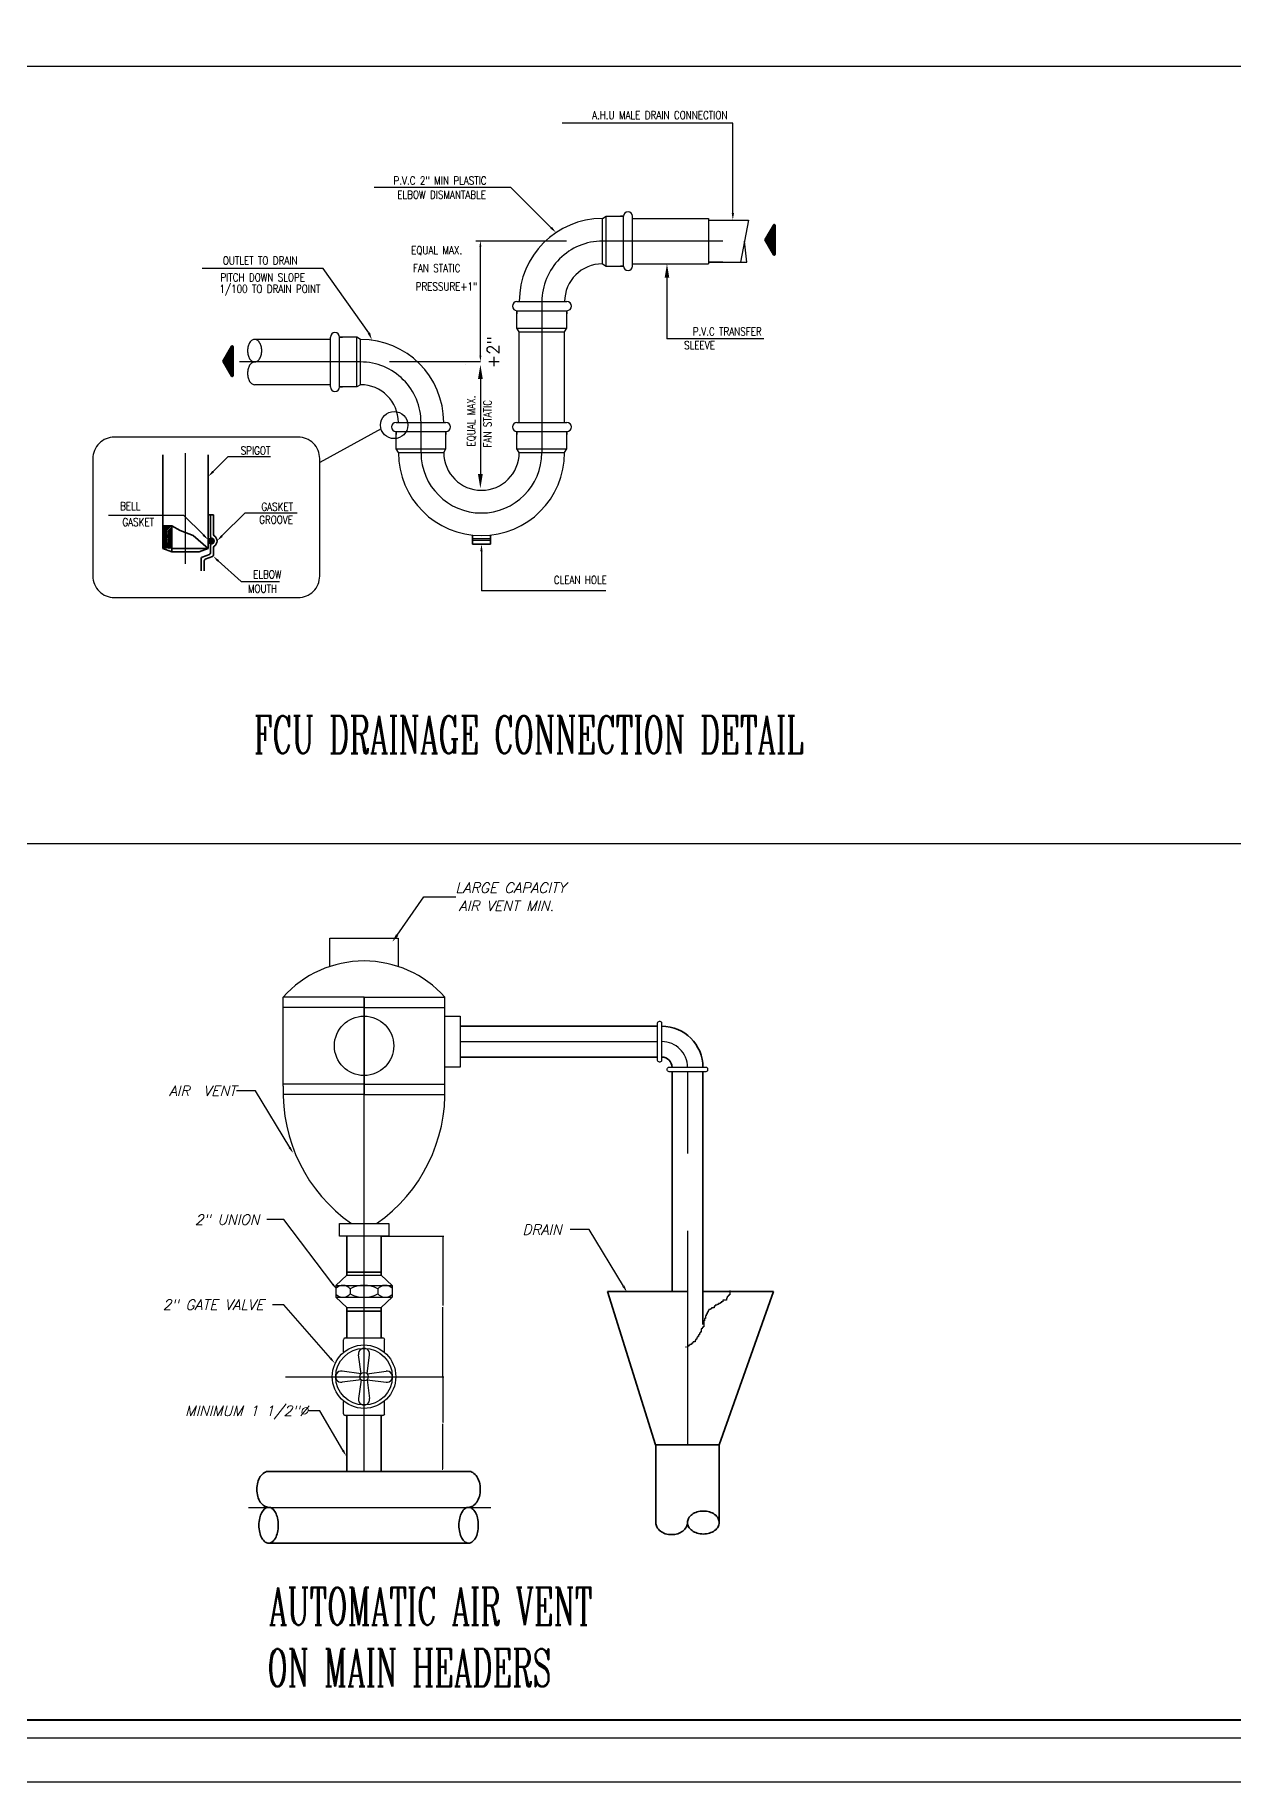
# Model space of a CAD drawing. Extents: x -730 to 2784, y 160 to 852.
# Drawn here: x -716.99 to -704.08, y 160.18 to 179.02 of the extents above; entities that cross this region are included whole.
import ezdxf
from ezdxf.enums import TextEntityAlignment as Align

# ---------------------------------------------------------------- set-up
doc = ezdxf.new("R2010")
doc.units = 0
doc.header["$MEASUREMENT"] = 0
doc.header["$PDMODE"] = 34
doc.header["$PDSIZE"] = 0.4
doc.linetypes.add('CENTER', pattern=[50.8, 31.75, -6.35, 6.35, -6.35])
for name, color, linetype, lineweight in [('2', 2, 'Continuous', 25), ('3', 3, 'Continuous', 25), ('5', 5, 'Continuous', 35)]:
    doc.layers.add(name, color=color, linetype=linetype, lineweight=lineweight)
for name, color, linetype in [('CENTER', 1, 'CENTER'), ('CYAN', 4, 'Continuous'), ('fram', 252, 'Continuous'), ('M_HV_TABLE', 140, 'Continuous'), ('M_HV_TEXT', 7, 'Continuous'), ('Text', 42, 'Continuous'), ('TOWER-CONNECTION', 4, 'Continuous'), ('WALL', 4, 'Continuous')]:
    doc.layers.add(name, color=color, linetype=linetype)
doc.styles.add('MOST', font='romanc.shx')
doc.styles.add('ROMANC', font='italict.shx')
doc.styles.add('ROMANT', font='romanc.shx')
doc.styles.get("Standard").update_dxf_attribs({"font": 'TIMES.TTF'})

# ---------------------------------------------------------------- blocks, each defined once
blk = doc.blocks.new('*X329')
at = {"color": 0}
for p, q in [((-88.65, 29), (-86.8, 29)), ((-88.57, 29.12), (-86.8, 29.12)), ((-88.5, 29.25), (-86.8, 29.25)), ((-88.43, 29.38), (-86.8, 29.38)), ((-88.36, 29.5), (-86.8, 29.5)), ((-88.29, 29.62), (-86.8, 29.62)), ((-88.21, 29.75), (-86.8, 29.75)), ((-88.14, 29.88), (-86.8, 29.88)), ((-88.07, 30), (-86.8, 30)), ((-88, 30.12), (-86.8, 30.12)), ((-87.92, 30.25), (-86.8, 30.25)), ((-87.85, 30.38), (-86.8, 30.38)), ((-87.78, 30.5), (-86.8, 30.5)), ((-87.71, 30.62), (-86.8, 30.62)), ((-87.64, 30.75), (-86.8, 30.75)), ((-87.56, 30.88), (-86.8, 30.88)), ((-87.49, 31), (-86.8, 31)), ((-87.42, 31.12), (-86.8, 31.12)), ((-87.35, 31.25), (-86.85, 31.25)), ((-87.17, 31.38), (-87.02, 31.38)), ((-90.16, 26.38), (-86.8, 26.38)), ((-90.16, 26.25), (-86.8, 26.25)), ((-90.09, 26.5), (-86.8, 26.5)), ((-90.09, 26.12), (-86.8, 26.12)), ((-90.02, 26.62), (-86.8, 26.62)), ((-90.02, 26), (-86.8, 26)), ((-89.95, 26.75), (-86.8, 26.75)), ((-89.95, 25.88), (-86.8, 25.88)), ((-89.87, 26.88), (-86.8, 26.88)), ((-89.87, 25.75), (-86.8, 25.75)), ((-89.8, 27), (-86.8, 27)), ((-89.8, 25.62), (-86.8, 25.62)), ((-89.73, 27.12), (-86.8, 27.12)), ((-89.73, 25.5), (-86.8, 25.5)), ((-89.66, 27.25), (-86.8, 27.25)), ((-89.66, 25.38), (-86.8, 25.38)), ((-89.58, 27.38), (-86.8, 27.38)), ((-89.58, 25.25), (-86.8, 25.25)), ((-89.51, 27.5), (-86.8, 27.5)), ((-89.51, 25.12), (-86.8, 25.12)), ((-89.44, 27.62), (-86.8, 27.62)), ((-89.44, 25), (-86.8, 25)), ((-89.37, 27.75), (-86.8, 27.75)), ((-89.37, 24.88), (-86.8, 24.88)), ((-89.3, 27.88), (-86.8, 27.88)), ((-89.3, 24.75), (-86.8, 24.75)), ((-89.22, 28), (-86.8, 28)), ((-89.22, 24.62), (-86.8, 24.62)), ((-89.15, 28.12), (-86.8, 28.12)), ((-89.15, 24.5), (-86.8, 24.5)), ((-89.08, 28.25), (-86.8, 28.25)), ((-89.08, 24.38), (-86.8, 24.38)), ((-89.01, 28.38), (-86.8, 28.38)), ((-89.01, 24.25), (-86.8, 24.25)), ((-88.94, 24.12), (-86.8, 24.12)), ((-88.93, 28.5), (-86.8, 28.5)), ((-88.86, 28.62), (-86.8, 28.62)), ((-88.86, 24), (-86.8, 24)), ((-88.79, 28.75), (-86.8, 28.75)), ((-88.79, 23.88), (-86.8, 23.88)), ((-88.72, 28.88), (-86.8, 28.88)), ((-88.72, 23.75), (-86.8, 23.75)), ((-88.65, 23.62), (-86.8, 23.62)), ((-88.57, 23.5), (-86.8, 23.5)), ((-88.5, 23.38), (-86.8, 23.38)), ((-88.43, 23.25), (-86.8, 23.25)), ((-88.36, 23.12), (-86.8, 23.12)), ((-88.29, 23), (-86.8, 23)), ((-88.21, 22.88), (-86.8, 22.88)), ((-88.14, 22.75), (-86.8, 22.75)), ((-88.07, 22.62), (-86.8, 22.62)), ((-88, 22.5), (-86.8, 22.5)), ((-87.92, 22.38), (-86.8, 22.38)), ((-87.85, 22.25), (-86.8, 22.25)), ((-87.78, 22.12), (-86.8, 22.12)), ((-87.71, 22), (-86.8, 22)), ((-87.64, 21.88), (-86.8, 21.88)), ((-87.56, 21.75), (-86.8, 21.75)), ((-87.49, 21.62), (-86.8, 21.62)), ((-87.42, 21.5), (-86.8, 21.5)), ((-87.35, 21.38), (-86.85, 21.38)), ((-87.17, 21.25), (-87.02, 21.25))]:
    blk.add_line(p, q, dxfattribs=at)
blk = doc.blocks.new('*X331')
at = {"color": 0}
for p, q in [((402.46, 305.94), (405.23, 308.71)), ((402.46, 306.47), (404.7, 308.71)), ((402.46, 307), (404.17, 308.71)), ((402.46, 307.53), (403.64, 308.71)), ((402.46, 308.06), (403.11, 308.71)), ((402.46, 308.59), (402.58, 308.71)), ((402.46, 305.41), (405.46, 308.41)), ((402.46, 304.88), (405.46, 307.88)), ((402.46, 304.35), (405.46, 307.35)), ((402.46, 303.82), (405.46, 306.82)), ((402.46, 303.29), (405.46, 306.29)), ((402.46, 302.76), (405.46, 305.76)), ((402.46, 302.23), (405.46, 305.23)), ((402.46, 301.7), (405.46, 304.7)), ((402.56, 301.26), (405.46, 304.17)), ((403.09, 301.26), (405.46, 303.64)), ((403.62, 301.26), (405.46, 303.11)), ((404.15, 301.26), (405.46, 302.58)), ((404.68, 301.26), (405.46, 302.05)), ((405.21, 301.26), (405.46, 301.51))]:
    blk.add_line(p, q, dxfattribs=at)
blk = doc.blocks.new('*X330')
at = {"color": 0}
for p, q in [((418.63, 303.72), (419.56, 304.66)), ((418.64, 303.56), (419.73, 304.64)), ((418.65, 303.92), (419.36, 304.64)), ((418.68, 303.42), (419.87, 304.61)), ((418.73, 303.29), (419.99, 304.56)), ((418.77, 304.22), (419.06, 304.51)), ((418.8, 303.18), (420.1, 304.49)), ((418.87, 303.08), (420.2, 304.41)), ((418.96, 303), (420.29, 304.32)), ((419.07, 302.92), (420.36, 304.22)), ((419.18, 302.86), (420.42, 304.1)), ((419.31, 302.82), (420.47, 303.97)), ((419.46, 302.79), (420.5, 303.83)), ((419.63, 302.78), (420.5, 303.65)), ((419.85, 302.83), (420.46, 303.43))]:
    blk.add_line(p, q, dxfattribs=at)

msp = doc.modelspace()

# ---------------------------------------------------------------- linework, layer by layer
at = {"color": 4, "linetype": 'ByBlock'}
for p, q in [((-712.349, 175.461), (-712.349, 175.461)), ((-712.193, 175.305), (-712.193, 174.282)), ((-712.349, 174.126), (-712.349, 174.126))]:
    msp.add_line(p, q, dxfattribs=at)
for points in [[(-712.219, 175.305), (-712.167, 175.305), (-712.193, 175.461)], [(-712.219, 174.282), (-712.167, 174.282), (-712.193, 174.126)]]:
    msp.add_solid(points, dxfattribs=at)
at = {"layer": '2'}
for p, q in [((-712.084, 173.581), (-712.279, 173.581)), ((-712.084, 173.565), (-712.279, 173.565))]:
    msp.add_line(p, q, dxfattribs=at)
at = {"layer": '2', "color": 4}
for p, q in [((-714.618, 167.629), (-714.823, 167.629)), ((-714.248, 167.019), (-714.618, 167.629)), ((-714.312, 166.241), (-714.496, 166.241)), ((-713.785, 165.545), (-714.312, 166.241)), ((-711.021, 166.133), (-711.225, 166.133)), ((-710.651, 165.523), (-711.021, 166.133)), ((-714.312, 165.323), (-714.434, 165.323)), ((-713.809, 164.746), (-714.312, 165.323)), ((-713.924, 164.179), (-714.046, 164.179)), ((-713.675, 163.753), (-713.924, 164.179))]:
    msp.add_line(p, q, dxfattribs=at)
at = {"layer": '2', "color": 2}
for p, q in [((-713.259, 166.064), (-712.588, 166.064)), ((-712.596, 166.056), (-712.596, 165.313)), ((-713.595, 165.494), (-713.595, 165.441)), ((-713.299, 165.494), (-713.299, 165.441)), ((-712.596, 164.554), (-712.596, 165.297)), ((-713.669, 164.815), (-713.669, 164.946)), ((-713.243, 164.964), (-713.65, 164.964)), ((-713.225, 164.815), (-713.225, 164.946)), ((-712.716, 164.547), (-712.588, 164.547)), ((-712.599, 164.547), (-712.604, 164.547)), ((-712.596, 164.539), (-712.596, 164.054)), ((-713.669, 164.148), (-713.669, 164.279)), ((-713.243, 164.129), (-713.65, 164.129)), ((-713.225, 164.148), (-713.225, 164.279)), ((-712.596, 163.554), (-712.596, 164.039)), ((-712.599, 163.547), (-712.604, 163.547))]:
    msp.add_line(p, q, dxfattribs=at)
for points in [[(-710.236, 167.962), (-710.236, 168.358, 0.414214), (-710.255, 168.377), (-710.267, 168.377, 0.414214), (-710.286, 168.358), (-710.286, 167.962, 0.414214), (-710.267, 167.943), (-710.255, 167.943, 0.414214)], [(-710.159, 167.885), (-709.763, 167.885, -0.414214), (-709.744, 167.866), (-709.744, 167.854, -0.414214), (-709.763, 167.835), (-710.159, 167.835, -0.414214), (-710.178, 167.854), (-710.178, 167.866, -0.414214)]]:
    msp.add_lwpolyline(points, format="xyb", close=True, dxfattribs=at)
for centre, radius, start, end in [((-713.675, 165.429), 0.103, 38.8444, 137.5967), ((-713.675, 165.506), 0.103, 222.4033, 321.1556), ((-713.447, 165.228), 0.305, 60.9017, 119.0983), ((-713.447, 165.707), 0.305, 240.9017, 299.0983), ((-713.218, 165.429), 0.103, 42.4033, 141.1556), ((-713.218, 165.506), 0.103, 218.8444, 317.5967), ((-713.65, 164.946), 0.0185, 90, 180), ((-713.243, 164.946), 0.0185, 0, 90)]:
    msp.add_arc(centre, radius, start, end, dxfattribs=at)
at = {"layer": '2'}
for centre, start, end in [((-713.65, 164.148), 180, 270), ((-713.243, 164.148), 270, 0)]:
    msp.add_arc(centre, 0.0185, start, end, dxfattribs=at)
at = {"layer": '2', "color": 4}
msp.add_solid([(-714.238, 167.025), (-714.259, 167.013), (-714.21, 166.956)], dxfattribs=at)
at = {"layer": '2', "color": 2}
for points in [[(-712.597, 166.056), (-712.595, 166.056), (-712.596, 166.064)], [(-712.597, 164.554), (-712.595, 164.554), (-712.596, 164.547)], [(-712.597, 164.539), (-712.595, 164.539), (-712.596, 164.547)], [(-712.597, 163.554), (-712.595, 163.554), (-712.596, 163.547)]]:
    msp.add_solid(points, dxfattribs=at)
at = {"layer": '2'}
for points in [[(-713.775, 165.552), (-713.794, 165.538), (-713.74, 165.486)], [(-710.64, 165.529), (-710.662, 165.516), (-710.613, 165.46)], [(-713.8, 164.754), (-713.818, 164.738), (-713.76, 164.69)], [(-713.664, 163.76), (-713.686, 163.747), (-713.638, 163.69)]]:
    msp.add_solid(points, dxfattribs=at)
at = {"layer": '3'}
for p, q in [((-710.878, 177.037), (-710.838, 177.061)), ((-710.878, 176.548), (-710.878, 177.037)), ((-710.838, 176.524), (-710.838, 177.061)), ((-710.838, 177.061), (-710.65, 177.061)), ((-710.65, 177.061), (-710.683, 177.061)), ((-710.65, 176.524), (-710.65, 177.061)), ((-710.553, 176.524), (-710.553, 177.061)), ((-710.553, 177.037), (-709.736, 177.037)), ((-709.736, 177.037), (-709.736, 176.548)), ((-709.736, 177.021), (-709.302, 177.021)), ((-709.302, 177.021), (-709.39, 176.565)), ((-709.321, 176.565), (-709.346, 176.793)), ((-710.878, 176.548), (-710.838, 176.524)), ((-710.553, 176.548), (-709.736, 176.548)), ((-709.736, 176.565), (-709.321, 176.565)), ((-710.838, 176.524), (-710.65, 176.524)), ((-710.65, 176.524), (-710.683, 176.524)), ((-711.799, 176.141), (-711.261, 176.141)), ((-711.799, 176.043), (-711.261, 176.043)), ((-711.799, 176.043), (-711.799, 176.01)), ((-711.799, 175.856), (-711.799, 176.043)), ((-711.261, 176.043), (-711.261, 176.01)), ((-711.261, 175.856), (-711.261, 176.043)), ((-711.799, 175.856), (-711.261, 175.856)), ((-711.774, 175.815), (-711.799, 175.856)), ((-711.774, 174.838), (-711.774, 175.815)), ((-711.774, 175.815), (-711.286, 175.815)), ((-711.286, 175.815), (-711.261, 175.856)), ((-711.286, 174.838), (-711.286, 175.815)), ((-713.81, 175.734), (-714.626, 175.734)), ((-713.81, 175.221), (-713.81, 175.758)), ((-713.712, 175.221), (-713.712, 175.758)), ((-713.525, 175.758), (-713.712, 175.758)), ((-713.712, 175.758), (-713.679, 175.758)), ((-713.525, 175.221), (-713.525, 175.758)), ((-713.484, 175.734), (-713.525, 175.758)), ((-713.484, 175.245), (-713.484, 175.734)), ((-713.81, 175.245), (-714.626, 175.245)), ((-713.484, 175.245), (-713.525, 175.221)), ((-713.525, 175.221), (-713.712, 175.221)), ((-713.712, 175.221), (-713.679, 175.221)), ((-713.102, 174.838), (-712.564, 174.838)), ((-713.102, 174.553), (-713.102, 174.741)), ((-713.102, 174.741), (-712.564, 174.741)), ((-713.102, 174.741), (-713.102, 174.707)), ((-712.564, 174.553), (-712.564, 174.741)), ((-712.564, 174.741), (-712.564, 174.707)), ((-711.799, 174.838), (-711.261, 174.838)), ((-711.799, 174.741), (-711.261, 174.741)), ((-711.799, 174.553), (-711.799, 174.741)), ((-711.799, 174.741), (-711.799, 174.707)), ((-711.261, 174.553), (-711.261, 174.741)), ((-711.261, 174.741), (-711.261, 174.707)), ((-713.102, 174.553), (-712.564, 174.553)), ((-713.077, 174.513), (-713.102, 174.553)), ((-713.077, 174.513), (-712.588, 174.513)), ((-712.588, 174.513), (-712.564, 174.553)), ((-711.799, 174.553), (-711.261, 174.553)), ((-711.774, 174.513), (-711.799, 174.553)), ((-711.774, 174.513), (-711.286, 174.513)), ((-711.286, 174.513), (-711.261, 174.553)), ((-713.814, 169.275), (-713.079, 169.275)), ((-713.814, 168.971), (-713.814, 169.275)), ((-713.079, 169.275), (-713.079, 168.971)), ((-713.447, 168.64), (-714.318, 168.64)), ((-714.318, 167.68), (-714.318, 168.64)), ((-713.447, 168.64), (-712.576, 168.64)), ((-712.576, 167.68), (-712.576, 168.64)), ((-713.447, 168.529), (-714.318, 168.529)), ((-713.447, 168.529), (-712.576, 168.529)), ((-713.447, 167.701), (-714.318, 167.701)), ((-713.447, 167.701), (-712.576, 167.701)), ((-713.447, 167.59), (-714.318, 167.59)), ((-713.447, 167.59), (-712.576, 167.59)), ((-713.262, 166.064), (-713.632, 166.064)), ((-713.632, 165.643), (-713.752, 165.532)), ((-713.632, 165.643), (-713.262, 165.643)), ((-713.262, 165.643), (-713.142, 165.532)), ((-713.751, 165.532), (-713.142, 165.532)), ((-713.751, 165.532), (-713.751, 165.403)), ((-713.675, 165.532), (-713.218, 165.532)), ((-713.142, 165.532), (-713.142, 165.403)), ((-709.504, 165.429), (-709.514, 165.429)), ((-709.514, 165.429), (-709.514, 165.42)), ((-709.504, 165.476), (-709.504, 165.429)), ((-713.752, 165.403), (-713.142, 165.403)), ((-713.632, 165.292), (-713.752, 165.403)), ((-713.632, 165.292), (-713.262, 165.292)), ((-713.262, 165.292), (-713.142, 165.403)), ((-709.739, 165.242), (-709.748, 165.242)), ((-709.748, 165.242), (-709.748, 165.223)), ((-709.729, 165.261), (-709.739, 165.261)), ((-709.739, 165.261), (-709.739, 165.242)), ((-709.711, 165.27), (-709.729, 165.27)), ((-709.729, 165.27), (-709.729, 165.261)), ((-709.701, 165.279), (-709.711, 165.279)), ((-709.711, 165.279), (-709.711, 165.27)), ((-709.673, 165.289), (-709.701, 165.289)), ((-709.701, 165.289), (-709.701, 165.279)), ((-709.664, 165.307), (-709.673, 165.307)), ((-709.673, 165.307), (-709.673, 165.289)), ((-709.645, 165.317), (-709.664, 165.317)), ((-709.664, 165.317), (-709.664, 165.307)), ((-709.626, 165.326), (-709.645, 165.326)), ((-709.645, 165.326), (-709.645, 165.317)), ((-709.608, 165.336), (-709.626, 165.336)), ((-709.626, 165.336), (-709.626, 165.326)), ((-709.598, 165.345), (-709.608, 165.345)), ((-709.608, 165.345), (-709.608, 165.336)), ((-709.579, 165.354), (-709.598, 165.354)), ((-709.598, 165.354), (-709.598, 165.345)), ((-709.542, 165.373), (-709.579, 165.373)), ((-709.579, 165.373), (-709.579, 165.354)), ((-709.533, 165.392), (-709.542, 165.392)), ((-709.542, 165.392), (-709.542, 165.373)), ((-709.523, 165.41), (-709.533, 165.41)), ((-709.533, 165.41), (-709.533, 165.392)), ((-709.514, 165.42), (-709.523, 165.42)), ((-709.523, 165.42), (-709.523, 165.41)), ((-709.804, 165.064), (-709.814, 165.064)), ((-709.814, 165.064), (-709.814, 165.026)), ((-709.795, 165.073), (-709.804, 165.073)), ((-709.804, 165.073), (-709.804, 165.064)), ((-709.786, 165.083), (-709.795, 165.083)), ((-709.795, 165.083), (-709.795, 165.073)), ((-709.776, 165.148), (-709.786, 165.148)), ((-709.786, 165.148), (-709.786, 165.083)), ((-709.767, 165.176), (-709.776, 165.176)), ((-709.776, 165.176), (-709.776, 165.148)), ((-709.758, 165.204), (-709.767, 165.204)), ((-709.767, 165.204), (-709.767, 165.176)), ((-709.748, 165.223), (-709.758, 165.223)), ((-709.758, 165.223), (-709.758, 165.204)), ((-709.973, 164.867), (-709.983, 164.867)), ((-709.945, 164.876), (-709.964, 164.876)), ((-709.936, 164.886), (-709.945, 164.886)), ((-709.945, 164.886), (-709.945, 164.876)), ((-709.917, 164.895), (-709.936, 164.895)), ((-709.936, 164.895), (-709.936, 164.886)), ((-709.908, 164.905), (-709.917, 164.905)), ((-709.917, 164.905), (-709.917, 164.895)), ((-709.898, 164.914), (-709.908, 164.914)), ((-709.908, 164.914), (-709.908, 164.905)), ((-709.879, 164.923), (-709.898, 164.923)), ((-709.898, 164.923), (-709.898, 164.914)), ((-709.87, 164.942), (-709.879, 164.942)), ((-709.879, 164.942), (-709.879, 164.923)), ((-709.861, 164.951), (-709.87, 164.951)), ((-709.87, 164.951), (-709.87, 164.942)), ((-709.851, 164.97), (-709.861, 164.97)), ((-709.861, 164.97), (-709.861, 164.951)), ((-709.842, 164.98), (-709.851, 164.98)), ((-709.851, 164.98), (-709.851, 164.97)), ((-709.833, 164.998), (-709.842, 164.998)), ((-709.842, 164.998), (-709.842, 164.98)), ((-709.823, 165.017), (-709.833, 165.017)), ((-709.833, 165.017), (-709.833, 164.998)), ((-709.814, 165.026), (-709.823, 165.026)), ((-709.823, 165.026), (-709.823, 165.017)), ((-713.479, 164.579), (-713.507, 164.784)), ((-713.414, 164.579), (-713.387, 164.784)), ((-713.479, 164.579), (-713.684, 164.607)), ((-713.479, 164.514), (-713.684, 164.487)), ((-713.479, 164.514), (-713.507, 164.31)), ((-713.414, 164.579), (-713.21, 164.607)), ((-713.414, 164.514), (-713.21, 164.487)), ((-713.414, 164.514), (-713.387, 164.31))]:
    msp.add_line(p, q, dxfattribs=at)
for points in [[(-709.581, 176.565), (-709.736, 176.565, 0.414214)], [(-714.626, 175.49, 0.147723), (-714.653, 175.482, 0.107128), (-714.68, 175.454, 0.076313), (-714.696, 175.416, 0.063234), (-714.702, 175.368, 0.063234), (-714.696, 175.319, 0.076313), (-714.68, 175.281, 0.107128), (-714.653, 175.254, 0.147723), (-714.626, 175.245, 0.147723)]]:
    msp.add_lwpolyline(points, format="xyb", dxfattribs=at)
msp.add_lwpolyline([(-714.626, 175.734, 0.147723), (-714.653, 175.726, 0.107128), (-714.68, 175.698, 0.076313), (-714.696, 175.661, 0.063234), (-714.702, 175.612, 0.063234), (-714.696, 175.563, 0.076313), (-714.68, 175.525, 0.107128), (-714.653, 175.498, 0.147723), (-714.626, 175.49, 0.147723), (-714.599, 175.498, 0.107128), (-714.572, 175.525, 0.076313), (-714.556, 175.563, 0.063234), (-714.55, 175.612, 0.063234), (-714.556, 175.661, 0.076313), (-714.572, 175.698, 0.107128), (-714.599, 175.726, 0.147723)], format="xyb", close=True, dxfattribs=at)
for points in [[(-712.576, 168.436), (-712.412, 168.436), (-712.412, 167.885), (-712.576, 167.885)], [(-713.713, 166.198), (-713.181, 166.198), (-713.181, 166.064), (-713.713, 166.064)]]:
    msp.add_lwpolyline(points, close=True, dxfattribs=at)
for centre, radius in [((-713.447, 168.115), 0.32), ((-713.447, 164.547), 0.342), ((-713.447, 164.547), 0.305), ((-713.447, 164.547), 0.0461)]:
    msp.add_circle(centre, radius, dxfattribs=at)
for centre, radius, start, end in [((-710.878, 176.141), 0.896, 90, 180), ((-710.601, 177.061), 0.0489, 0, 180), ((-710.878, 176.141), 0.407, 90, 180), ((-710.601, 176.524), 0.0489, 180, 0), ((-711.799, 176.092), 0.0489, 90, 270), ((-711.261, 176.092), 0.0489, 270, 90), ((-713.761, 175.758), 0.0489, 0, 180), ((-713.484, 174.838), 0.896, 0, 90), ((-713.484, 174.838), 0.407, 0, 90), ((-713.761, 175.221), 0.0489, 180, 0), ((-713.102, 174.789), 0.0489, 90, 270), ((-712.564, 174.789), 0.0489, 270, 90), ((-711.799, 174.789), 0.0489, 90, 270), ((-711.261, 174.789), 0.0489, 270, 90), ((-712.181, 174.513), 0.896, 180, 0), ((-712.181, 174.513), 0.407, 180, 0), ((-713.447, 167.862), 1.168, 41.7492, 138.2508), ((-712.597, 167.611), 1.722, 177.6758, 235.0949), ((-714.297, 167.611), 1.722, 304.9051, 2.3242), ((-713.447, 164.792), 0.0603, 352.4134, 187.5866), ((-713.692, 164.547), 0.0603, 82.4134, 277.5866), ((-713.202, 164.547), 0.0603, 262.4134, 97.5866), ((-713.447, 164.302), 0.0603, 172.4134, 7.5866)]:
    msp.add_arc(centre, radius, start, end, dxfattribs=at)
msp.add_solid([(-709.484, 177.096), (-709.459, 177.096), (-709.472, 177.021)], dxfattribs=at)
at = {"layer": '5', "color": 6}
for p, q in [((-709.035, 176.967), (-709.127, 176.806)), ((-709.016, 176.651), (-709.016, 176.962)), ((-709.035, 176.646), (-709.127, 176.806))]:
    msp.add_line(p, q, dxfattribs=at)
at = {"layer": '5'}
for p, q in [((-714.876, 175.659), (-714.969, 175.498)), ((-714.858, 175.343), (-714.858, 175.654)), ((-714.876, 175.338), (-714.969, 175.498)), ((-715.615, 173.48), (-715.615, 174.487)), ((-715.126, 173.48), (-715.126, 174.487)), ((-715.517, 173.722), (-715.615, 173.722)), ((-715.517, 173.443), (-715.517, 173.722)), ((-715.429, 173.674), (-715.517, 173.722)), ((-715.102, 173.843), (-715.126, 173.843)), ((-715.102, 173.843), (-715.102, 173.618)), ((-715.102, 173.843), (-715.069, 173.843)), ((-715.069, 173.628), (-715.069, 173.843)), ((-715.288, 173.618), (-715.429, 173.674)), ((-715.288, 173.618), (-715.126, 173.48)), ((-715.102, 173.618), (-715.102, 173.607)), ((-712.279, 173.622), (-712.279, 173.524)), ((-712.084, 173.622), (-712.084, 173.524)), ((-715.517, 173.443), (-715.615, 173.48)), ((-715.126, 173.48), (-715.517, 173.48)), ((-715.224, 173.443), (-715.517, 173.443)), ((-715.224, 173.443), (-715.126, 173.48)), ((-715.201, 173.371), (-715.201, 173.238)), ((-715.191, 173.386), (-715.112, 173.415)), ((-715.169, 173.348), (-715.169, 173.238)), ((-715.158, 173.364), (-715.08, 173.392)), ((-715.102, 173.512), (-715.102, 173.43)), ((-715.069, 173.491), (-715.069, 173.45)), ((-715.069, 173.45), (-715.069, 173.408)), ((-712.084, 173.524), (-712.279, 173.524)), ((-713.447, 167.59), (-713.447, 168.64)), ((-712.412, 168.327), (-710.286, 168.327)), ((-712.412, 167.994), (-710.286, 167.994)), ((-710.127, 167.835), (-710.127, 165.466)), ((-709.794, 167.835), (-709.794, 165.466)), ((-713.632, 165.675), (-713.632, 166.064)), ((-713.262, 165.675), (-713.262, 166.064)), ((-710.127, 166.119), (-710.127, 165.466)), ((-709.794, 166.119), (-709.794, 165.108)), ((-713.262, 165.675), (-713.632, 165.675)), ((-713.632, 165.643), (-713.632, 165.675)), ((-713.262, 165.675), (-713.262, 165.643)), ((-710.824, 165.466), (-710.305, 163.812)), ((-709.961, 165.466), (-710.824, 165.466)), ((-709.793, 165.466), (-709.035, 165.466)), ((-709.035, 165.466), (-709.618, 163.812)), ((-713.632, 164.964), (-713.632, 165.292)), ((-713.262, 165.254), (-713.632, 165.254)), ((-713.262, 164.964), (-713.262, 165.292)), ((-713.632, 163.526), (-713.632, 164.129)), ((-713.262, 163.526), (-713.262, 164.129)), ((-710.303, 163.812), (-710.303, 162.974)), ((-710.303, 163.812), (-709.961, 163.812)), ((-709.618, 163.812), (-709.961, 163.812)), ((-709.618, 163.812), (-709.618, 162.974)), ((-714.475, 163.526), (-712.32, 163.526)), ((-712.32, 162.751), (-714.475, 162.751))]:
    msp.add_line(p, q, dxfattribs=at)
at = {"layer": '5', "const_width": 0.000651}
msp.add_lwpolyline([(-715.517, 173.48), (-715.517, 173.722)], dxfattribs=at)
at = {"layer": '5'}
for points in [[(-714.475, 163.526, 0.142457), (-714.521, 163.513, 0.107169), (-714.565, 163.469, 0.078657), (-714.592, 163.41, 0.066032), (-714.602, 163.332, 0.066032), (-714.592, 163.255, 0.078657), (-714.565, 163.195, 0.107169), (-714.521, 163.152, 0.142457), (-714.475, 163.138, 0.142457)], [(-712.32, 163.526, -0.142457), (-712.275, 163.513, -0.107169), (-712.231, 163.469, -0.078657), (-712.204, 163.41, -0.066032), (-712.194, 163.332, -0.066032), (-712.204, 163.255, -0.078657), (-712.231, 163.195, -0.107169), (-712.275, 163.152, -0.142457), (-712.32, 163.138, -0.142457)], [(-710.303, 162.974, 0.125112), (-710.291, 162.926, 0.105829), (-710.253, 162.882, 0.086571), (-710.2, 162.854, 0.07659), (-710.132, 162.844, 0.07659), (-710.065, 162.854, 0.086571), (-710.011, 162.882, 0.105829), (-709.973, 162.926, 0.125112), (-709.961, 162.974, 0.125112)]]:
    msp.add_lwpolyline(points, format="xyb", dxfattribs=at)
for points in [[(-714.475, 163.138, 0.165651), (-714.511, 163.126, 0.105645), (-714.549, 163.082, 0.068633), (-714.571, 163.023, 0.054814), (-714.58, 162.944, 0.054814), (-714.571, 162.866, 0.068633), (-714.549, 162.807, 0.105645), (-714.511, 162.763, 0.165651), (-714.475, 162.751, 0.165651), (-714.439, 162.763, 0.105645), (-714.402, 162.807, 0.068633), (-714.38, 162.866, 0.054814), (-714.371, 162.944, 0.054814), (-714.38, 163.023, 0.068633), (-714.402, 163.082, 0.105645), (-714.439, 163.126, 0.165651)], [(-712.32, 163.138, -0.165651), (-712.284, 163.126, -0.105645), (-712.246, 163.082, -0.068633), (-712.224, 163.023, -0.054814), (-712.216, 162.944, -0.054814), (-712.224, 162.866, -0.068633), (-712.246, 162.807, -0.105645), (-712.284, 162.763, -0.165651), (-712.32, 162.751, -0.165651), (-712.356, 162.763, -0.105645), (-712.394, 162.807, -0.068633), (-712.416, 162.866, -0.054814), (-712.424, 162.944, -0.054814), (-712.416, 163.023, -0.068633), (-712.394, 163.082, -0.105645), (-712.356, 163.126, -0.165651)], [(-709.961, 162.974, 0.130686), (-709.949, 162.929, 0.106523), (-709.911, 162.887, 0.084006), (-709.857, 162.86, 0.072947), (-709.79, 162.85, 0.072947), (-709.722, 162.86, 0.084006), (-709.668, 162.887, 0.106523), (-709.63, 162.929, 0.130686), (-709.618, 162.974, 0.130686), (-709.63, 163.019, 0.106523), (-709.668, 163.062, 0.084006), (-709.722, 163.088, 0.072947), (-709.79, 163.098, 0.072947), (-709.857, 163.088, 0.084006), (-709.911, 163.062, 0.106523), (-709.949, 163.019, 0.130686)]]:
    msp.add_lwpolyline(points, format="xyb", close=True, dxfattribs=at)
msp.add_circle((-715.096, 173.559), 0.0306, dxfattribs=at)
at = {"layer": '5', "color": 6}
for centre, start, end in [((-709.026, 176.962), 0, 150), ((-709.026, 176.651), 210, 0)]:
    msp.add_arc(centre, 0.00977, start, end, dxfattribs=at)
at = {"layer": '5'}
for centre, radius, start, end in [((-714.868, 175.654), 0.00977, 0, 150), ((-714.868, 175.343), 0.00977, 210, 0), ((-715.086, 173.607), 0.0163, 180, 257.0995), ((-715.096, 173.559), 0.0326, 282.9005, 77.0995), ((-715.053, 173.628), 0.0163, 180, 237.7269), ((-715.096, 173.559), 0.0651, 302.2731, 57.7269), ((-715.185, 173.371), 0.0163, 110.2914, 180), ((-715.152, 173.348), 0.0163, 110.2914, 180), ((-715.118, 173.43), 0.0163, 290.2914, 0), ((-715.086, 173.512), 0.0163, 102.9005, 180), ((-715.086, 173.408), 0.0163, 290.2914, 0), ((-715.053, 173.491), 0.0163, 122.2731, 180), ((-710.238, 167.883), 0.444, 0, 90), ((-710.238, 167.883), 0.111, 0, 90)]:
    msp.add_arc(centre, radius, start, end, dxfattribs=at)
at = {"layer": 'CENTER', "linetype": 'CENTER'}
msp.add_line((-715.371, 173.313), (-715.371, 174.508), dxfattribs=at)
at = {"layer": 'CENTER'}
for p, q in [((-713.447, 163.526), (-713.447, 168.64)), ((-712.412, 168.16), (-710.286, 168.16)), ((-709.961, 167.835), (-709.961, 166.954)), ((-709.961, 166.119), (-709.961, 163.812)), ((-714.292, 164.547), (-712.719, 164.547)), ((-714.693, 163.138), (-712.082, 163.138))]:
    msp.add_line(p, q, dxfattribs=at)
msp.add_lwpolyline([(-709.581, 176.793), (-710.878, 176.793, 0.414214), (-711.53, 176.141), (-711.53, 174.513, -1), (-712.833, 174.513), (-712.833, 174.838, 0.414214), (-713.484, 175.49), (-714.788, 175.49)], format="xyb", dxfattribs=at)
msp.add_arc((-710.238, 167.883), 0.278, 0, 90, dxfattribs=at)
at = {"layer": 'CYAN'}
for p, q in [((-713.091, 169.309), (-712.801, 169.723)), ((-712.801, 169.723), (-712.459, 169.723))]:
    msp.add_line(p, q, dxfattribs=at)
msp.add_solid([(-713.078, 169.301), (-713.103, 169.318), (-713.143, 169.234)], dxfattribs=at)
at = {"layer": 'DEFPOINTS', "linetype": 'ByBlock'}
msp.add_point((-713.171, 175.494), dxfattribs=at)
at = {"layer": 'DEFPOINTS', "color": 4, "linetype": 'ByBlock'}
for p in [(-712.193, 175.461), (-712.193, 174.126), (-712.193, 174.126)]:
    msp.add_point(p, dxfattribs=at)
at = {"layer": 'fram'}
msp.add_line((-729.43, 160.652), (-665.384, 160.652), dxfattribs=at)
for points in [[(-729.907, 198.175), (-664.907, 198.175), (-664.907, 160.175), (-729.907, 160.175)], [(-672.961, 197.698), (-729.43, 197.698), (-729.43, 160.652), (-672.961, 160.652)]]:
    msp.add_lwpolyline(points, close=True, dxfattribs=at)
at = {"layer": 'M_HV_TABLE', "color": 7, "ltscale": 50}
for p, q in [((-673.153, 178.678), (-729.238, 178.678)), ((-673.153, 170.294), (-729.238, 170.294))]:
    msp.add_line(p, q, dxfattribs=at)
at = {"layer": 'TOWER-CONNECTION'}
for p, q in [((-709.472, 178.065), (-711.313, 178.065)), ((-709.472, 177.096), (-709.472, 178.065)), ((-711.863, 177.371), (-713.337, 177.371)), ((-711.43, 176.938), (-711.863, 177.371)), ((-713.886, 176.497), (-715.193, 176.497)), ((-713.395, 175.803), (-713.886, 176.497)), ((-710.182, 176.473), (-710.182, 175.739)), ((-709.138, 175.739), (-710.182, 175.739)), ((-713.263, 174.77), (-713.925, 174.407)), ((-715.073, 174.308), (-714.912, 174.469)), ((-714.912, 174.469), (-714.454, 174.469)), ((-716.201, 173.839), (-715.393, 173.839)), ((-715.179, 173.625), (-715.393, 173.839)), ((-714.978, 173.614), (-714.729, 173.863)), ((-714.729, 173.863), (-714.169, 173.863)), ((-715.02, 173.344), (-714.77, 173.121)), ((-712.181, 173.449), (-712.181, 173.022)), ((-714.77, 173.121), (-714.358, 173.121)), ((-710.841, 173.022), (-712.181, 173.022))]:
    msp.add_line(p, q, dxfattribs=at)
at = {"layer": 'TOWER-CONNECTION', "linetype": 'ByBlock'}
for p, q in [((-712.242, 176.797), (-711.264, 176.797)), ((-712.193, 175.559), (-712.193, 176.732)), ((-713.171, 175.494), (-712.193, 175.494))]:
    msp.add_line(p, q, dxfattribs=at)
at = {"layer": 'TOWER-CONNECTION'}
msp.add_lwpolyline([(-716.37, 173.181, 0.414214), (-716.138, 172.949), (-714.157, 172.949, 0.414214), (-713.925, 173.181), (-713.925, 174.448, 0.414214), (-714.157, 174.68), (-716.138, 174.68, 0.414214), (-716.37, 174.448)], format="xyb", close=True, dxfattribs=at)
msp.add_circle((-713.122, 174.81), 0.147, dxfattribs=at)
for points in [[(-711.439, 176.929), (-711.421, 176.947), (-711.377, 176.885)], [(-710.157, 176.399), (-710.207, 176.399), (-710.182, 176.548)], [(-713.383, 175.809), (-713.408, 175.797), (-713.362, 175.729)], [(-715.082, 174.317), (-715.064, 174.299), (-715.126, 174.255)], [(-715.188, 173.616), (-715.17, 173.633), (-715.126, 173.572)], [(-714.987, 173.623), (-714.97, 173.605), (-715.031, 173.561)], [(-715.011, 173.353), (-715.029, 173.336), (-715.073, 173.397)], [(-712.169, 173.449), (-712.194, 173.449), (-712.181, 173.524)]]:
    msp.add_solid(points, dxfattribs=at)
at = {"layer": 'TOWER-CONNECTION', "linetype": 'ByBlock'}
for points in [[(-712.204, 176.732), (-712.182, 176.732), (-712.193, 176.797)], [(-712.204, 175.559), (-712.182, 175.559), (-712.193, 175.494)]]:
    msp.add_solid(points, dxfattribs=at)
at = {"layer": 'WALL', "linetype": 'Continuous'}
msp.add_lwpolyline([(-673.153, 197.506, 0.0192, 0.0192, 0), (-729.238, 197.506, 0.0192, 0.0192, 0), (-729.238, 160.844, 0.0192, 0.0192, 0), (-673.153, 160.844, 0.0192, 0.0192, 0)], format="xyseb", close=True, dxfattribs=at)

# ---------------------------------------------------------------- block references
at = {"layer": '3', "xscale": 0.03257383853728868, "yscale": 0.03257383853730289, "zscale": 0.03257383853723511}
msp.add_blockref('*X329', (-712.031, 174.641), dxfattribs=at)
at = {"layer": 'TOWER-CONNECTION', "xscale": 0.03257383853728868, "yscale": 0.03257383853730289, "zscale": 0.03257383853723511}
for name, p in [('*X329', (-706.189, 175.949)), ('*X331', (-728.724, 163.666)), ('*X330', (-728.763, 163.666))]:
    msp.add_blockref(name, p, dxfattribs=at)

# ---------------------------------------------------------------- texts
at = {"layer": '2', "color": 2, "char_height": 0.00769, "attachment_point": 5}
for s, insert in [('\\A1;8"', (-712.596, 165.305)), ('\\A1;6"', (-712.596, 164.047))]:
    msp.add_mtext(s, dxfattribs=dict(at, insert=insert))
at = {"layer": '3', "style": 'ROMANT', "width": 0.8}
for s, height, p in [(' A.H.U MALE DRAIN CONNECTION', 0.08629, (-709.53, 178.152)), ('P.V.C 2" MIN PLASTIC', 0.08629, (-712.126, 177.446)), ('ELBOW DISMANTABLE', 0.08629, (-712.133, 177.294)), ('EQUAL MAX.', 0.0863, (-712.389, 176.694)), ('OUTLET TO DRAIN', 0.08629, (-714.164, 176.584)), ('PITCH DOWN SLOPE', 0.08629, (-714.084, 176.402)), ('FAN STATIC', 0.0863, (-712.408, 176.502)), ('1/100 TO DRAIN POINT', 0.08629, (-713.918, 176.279)), ('PRESSURE+1"', 0.08629, (-712.225, 176.304)), ('P.V.C TRANSFER', 0.08629, (-709.161, 175.818)), ('SLEEVE', 0.0863, (-709.665, 175.67)), ('SPIGOT', 0.0863, (-714.457, 174.535)), ('BELL ', 0.0863, (-715.81, 173.935)), ('GASKET', 0.0863, (-714.213, 173.929)), ('GASKET', 0.0863, (-715.711, 173.763)), ('GROOVE', 0.0863, (-714.213, 173.789)), ('ELBOW ', 0.0863, (-714.29, 173.199)), ('CLEAN HOLE', 0.0863, (-710.83, 173.139)), ('MOUTH', 0.0863, (-714.385, 173.045))]:
    msp.add_text(s, height=height, dxfattribs=at).set_placement(p, align=Align.MIDDLE_RIGHT)
at = {"layer": '3', "style": 'ROMANT'}
msp.add_text('+2"', height=0.1303, rotation=90, dxfattribs=at).set_placement((-712.054, 175.769), align=Align.MIDDLE_RIGHT)
at = {"layer": '3', "style": 'ROMANT', "width": 0.8}
for s, p in [('EQUAL MAX.', (-712.291, 175.128)), ('FAN STATIC', (-712.117, 175.08))]:
    msp.add_text(s, height=0.0863, rotation=90, dxfattribs=at).set_placement(p, align=Align.MIDDLE_RIGHT)
at = {"layer": 'M_HV_TEXT', "color": 6, "style": 'MOST', "width": 0.574045}
for s, p in [('FCU DRAINAGE CONNECTION DETAIL', (-714.634, 171.268, -4.864)), ('AUTOMATIC AIR VENT', (-714.474, 161.868)), ('ON MAIN HEADERS', (-714.489, 161.205))]:
    msp.add_text(s, height=0.40635, dxfattribs=at).set_placement(p)
at = {"layer": 'Text', "style": 'ROMANC'}
for s, height, p in [('LARGE CAPACITY', 0.10964, (-711.273, 169.82)), ('AIR VENT MIN.', 0.10964, (-711.401, 169.624)), ('AIR  VENT', 0.1096, (-714.826, 167.629)), ('2" UNION', 0.1096, (-714.576, 166.241)), ('2" GATE VALVE', 0.10964, (-714.527, 165.323)), ('MINIMUM 1 1/2"%%C', 0.10964, (-714.05, 164.179))]:
    msp.add_text(s, height=height, dxfattribs=at).set_placement(p, align=Align.MIDDLE_RIGHT)
at = {"layer": 'Text', "color": 4, "style": 'ROMANC'}
msp.add_text('DRAIN', height=0.1096, dxfattribs=at).set_placement((-711.318, 166.133), align=Align.MIDDLE_RIGHT)

doc.saveas('drawing.dxf')
